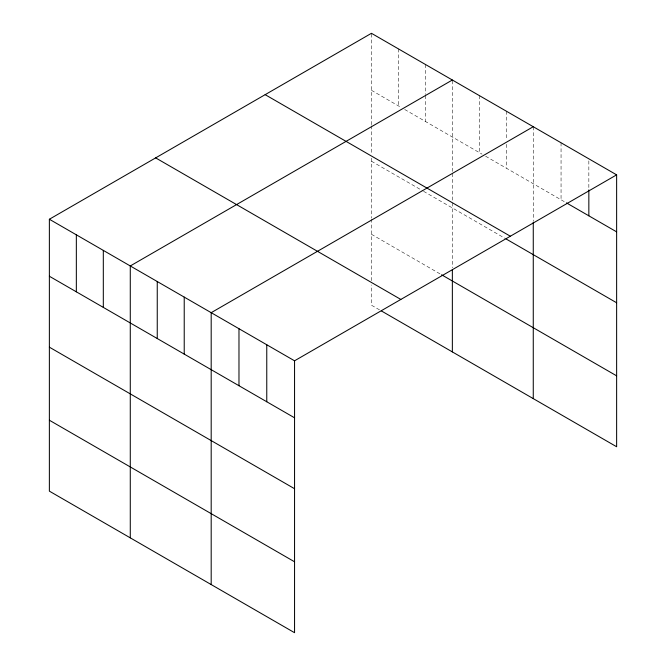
<?xml version="1.0" encoding="UTF-8"?>
<svg xmlns="http://www.w3.org/2000/svg" width="666" height="666" viewBox="0 0 666 666"><rect width="100%" height="100%" fill="white"/><g stroke="black" fill="none" stroke-linecap="round" stroke-linejoin="round"><path stroke-width="0.5" stroke-dasharray="3.33 2.5" d="M371.445 124.75L371.445 33.3M452.356 171.462L452.356 80.012M371.445 90.301L401.115 107.434M404.712 109.507L482.026 154.146M485.622 156.219L565.534 202.364M371.445 161.222L422.685 190.801M423.584 191.325L506.293 239.077M371.445 234.282L440.667 274.25M379.537 309.865L371.445 305.195L371.445 284.931M588.844 160.889L588.844 188.869M561.055 142.774L561.055 199.775M533.266 126.723L533.266 221.212M506.293 111.155L506.293 140.176M506.293 144.322L506.293 168.157M479.329 95.588L479.329 152.589M452.356 173.485L452.356 201.856M452.356 202.864L452.356 267.799M425.383 64.444L425.383 94.497M425.383 95.538L425.383 121.445M398.418 48.868L398.418 105.877M371.445 125.757L371.445 154.129M371.445 158.175L371.445 218.048M371.445 219.056L371.445 280.885"/><path stroke-width="1" d="M616.633 174.858L294.555 360.805L294.555 632.7L49.367 491.142L49.367 219.247L371.445 33.3L616.633 174.858L616.633 446.753L381.335 310.905M452.356 80.012L130.278 265.959L130.278 537.862M533.266 126.723L211.189 312.679L211.189 584.573M566.433 202.88L616.633 231.86M265.16 94.664L510.347 236.222M506.293 239.077L616.633 302.772M441.566 274.767L616.633 375.84M155.653 157.884L400.84 299.442M49.367 219.247L294.555 360.805M49.367 276.248L294.555 417.807M49.367 347.169L294.555 488.719M49.367 420.229L294.555 561.788M588.844 189.91L588.844 215.817M533.266 222.228L533.266 398.626M452.356 269.83L452.356 351.906M266.766 344.763L266.766 401.765M238.977 328.721L238.977 385.722M184.224 297.103L184.224 354.112M157.251 281.535L157.251 338.536M103.313 250.391L103.313 307.392M76.34 234.823L76.34 291.825"/></g></svg>
